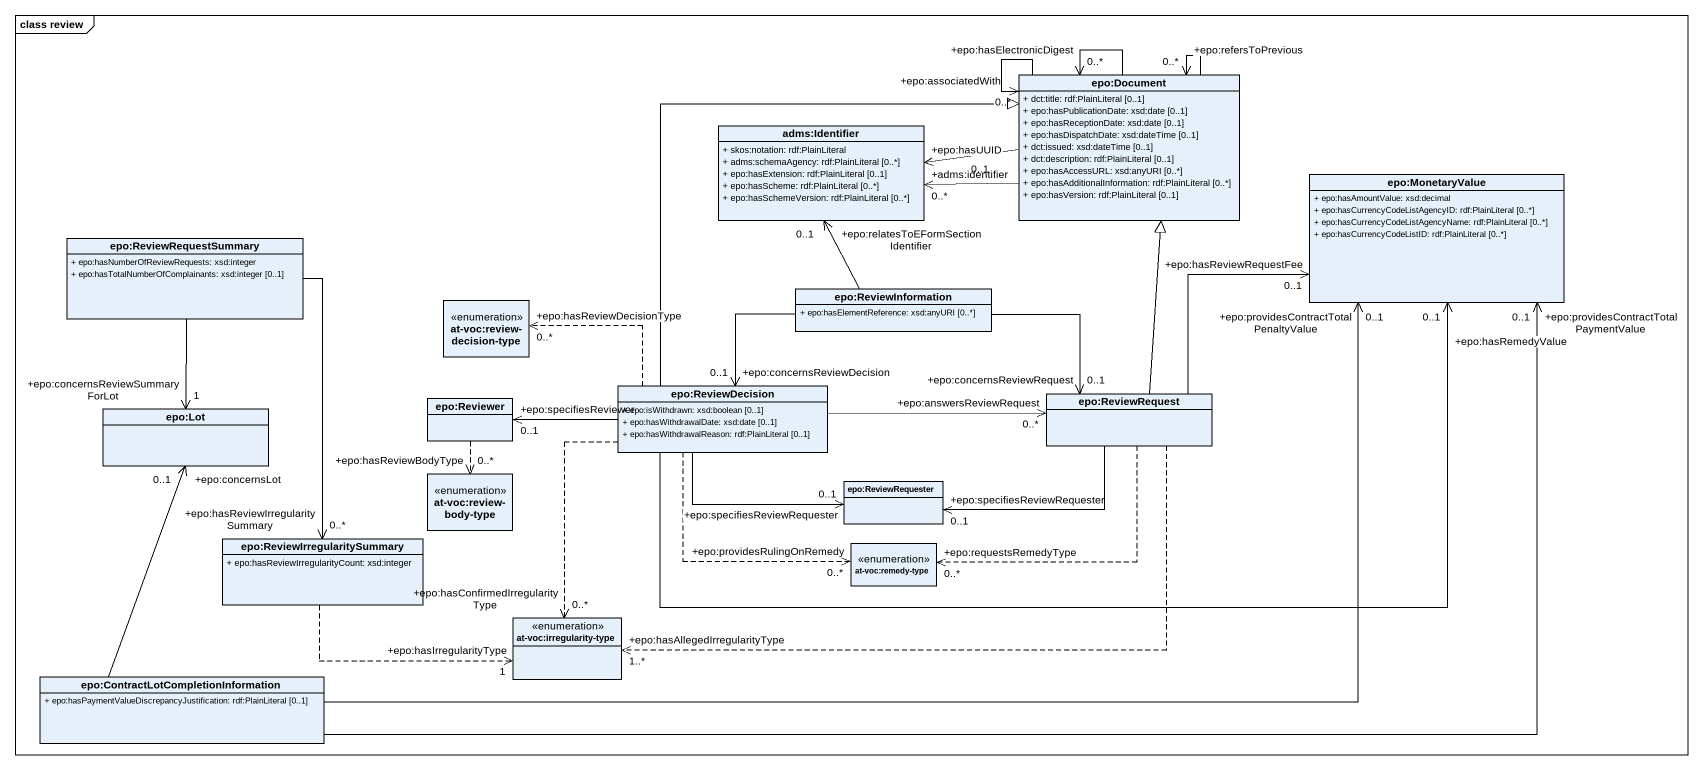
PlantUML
@startuml
mainframe class review
hide circle
hide empty members
skinparam classAttributeIconSize 0
class "epo:Document" as epo_Document {
  + dct:title: rdf:PlainLiteral [0..1]
  + epo:hasPublicationDate: xsd:date [0..1]
  + epo:hasReceptionDate: xsd:date [0..1]
  + epo:hasDispatchDate: xsd:dateTime [0..1]
  + dct:issued: xsd:dateTime [0..1]
  + dct:description: rdf:PlainLiteral [0..1]
  + epo:hasAccessURL: xsd:anyURI [0..*]
  + epo:hasAdditionalInformation: rdf:PlainLiteral [0..*]
  + epo:hasVersion: rdf:PlainLiteral [0..1]
}
class "adms:Identifier" as adms_Identifier {
  + skos:notation: rdf:PlainLiteral
  + adms:schemaAgency: rdf:PlainLiteral [0..*]
  + epo:hasExtension: rdf:PlainLiteral [0..1]
  + epo:hasScheme: rdf:PlainLiteral [0..*]
  + epo:hasSchemeVersion: rdf:PlainLiteral [0..*]
}
class "epo:MonetaryValue" as epo_MonetaryValue {
  + epo:hasAmountValue: xsd:decimal
  + epo:hasCurrencyCodeListAgencyID: rdf:PlainLiteral [0..*]
  + epo:hasCurrencyCodeListAgencyName: rdf:PlainLiteral [0..*]
  + epo:hasCurrencyCodeListID: rdf:PlainLiteral [0..*]
}
class "epo:ReviewRequestSummary" as epo_ReviewRequestSummary {
  + epo:hasNumberOfReviewRequests: xsd:integer
  + epo:hasTotalNumberOfComplainants: xsd:integer [0..1]
}
class "epo:ReviewInformation" as epo_ReviewInformation {
  + epo:hasElementReference: xsd:anyURI [0..*]
}
enum "at-voc:review-decision-type" as at_voc_review_decision_type
class "epo:Lot" as epo_Lot
class "epo:Reviewer" as epo_Reviewer
class "epo:ReviewDecision" as epo_ReviewDecision {
  + epo:isWithdrawn: xsd:boolean [0..1]
  + epo:hasWithdrawalDate: xsd:date [0..1]
  + epo:hasWithdrawalReason: rdf:PlainLiteral [0..1]
}
class "epo:ReviewRequest" as epo_ReviewRequest
enum "at-voc:review-body-type" as at_voc_review_body_type
class "epo:ReviewRequester" as epo_ReviewRequester
class "epo:ReviewIrregularitySummary" as epo_ReviewIrregularitySummar {
  + epo:hasReviewIrregularityCount: xsd:integer
}
enum "at-voc:remedy-type" as at_voc_remedy_type
enum "at-voc:irregularity-type" as at_voc_irregularity_type
class "epo:ContractLotCompletionInformation" as epo_ContractLotCompletionInf {
  + epo:hasPaymentValueDiscrepancyJustification: rdf:PlainLiteral [0..1]
}
epo_Document --> "+epo:refersToPrevious\n0..*" epo_Document
epo_Document --> "+epo:associatedWith\n0..*" epo_Document
epo_Document --> "+epo:hasElectronicDigest\n0..*" epo_Document
epo_Document -left-> "+adms:identifier\n0..*" adms_Identifier
epo_Document -left-> "+epo:hasUUID\n0..1" adms_Identifier
epo_ReviewRequestSummary --> "+epo:concernsReviewSummaryForLot\n1" epo_Lot
epo_ReviewRequestSummary --> "+epo:hasReviewIrregularitySummary\n0..*" epo_ReviewIrregularitySummar
epo_ReviewInformation -up-> "+epo:relatesToEFormSectionIdentifier\n0..1" adms_Identifier
epo_ReviewInformation --> "+epo:concernsReviewDecision\n0..1" epo_ReviewDecision
epo_ReviewInformation -right-> "+epo:concernsReviewRequest\n0..1" epo_ReviewRequest
epo_Reviewer ..> "+epo:hasReviewBodyType\n0..*" at_voc_review_body_type
epo_ReviewDecision -up-|> epo_Document
epo_ReviewDecision -right-> "+epo:hasRemedyValue\n0..1" epo_MonetaryValue
epo_ReviewDecision .left.> "+epo:hasReviewDecisionType\n0..*" at_voc_review_decision_type
epo_ReviewDecision -left-> "+epo:specifiesReviewer\n0..1" epo_Reviewer
epo_ReviewDecision -right-> "+epo:answersReviewRequest\n0..*" epo_ReviewRequest
epo_ReviewDecision -right-> "+epo:specifiesReviewRequester\n0..1" epo_ReviewRequester
epo_ReviewDecision ..> "+epo:providesRulingOnRemedy\n0..*" at_voc_remedy_type
epo_ReviewDecision ..> "+epo:hasConfirmedIrregularityType\n0..*" at_voc_irregularity_type
epo_ReviewRequest -up-|> epo_Document
epo_ReviewRequest -right-> "+epo:hasReviewRequestFee\n0..1" epo_MonetaryValue
epo_ReviewRequest -left-> "+epo:specifiesReviewRequester\n0..1" epo_ReviewRequester
epo_ReviewRequest ..> "+epo:requestsRemedyType\n0..*" at_voc_remedy_type
epo_ReviewRequest .left.> "+epo:hasAllegedIrregularityType\n1..*" at_voc_irregularity_type
epo_ReviewIrregularitySummar .right.> "+epo:hasIrregularityType\n1" at_voc_irregularity_type
epo_ContractLotCompletionInf -right-> "+epo:providesContractTotalPaymentValue\n0..1" epo_MonetaryValue
epo_ContractLotCompletionInf -right-> "+epo:providesContractTotalPenaltyValue\n0..1" epo_MonetaryValue
epo_ContractLotCompletionInf -up-> "+epo:concernsLot\n0..1" epo_Lot
@enduml
